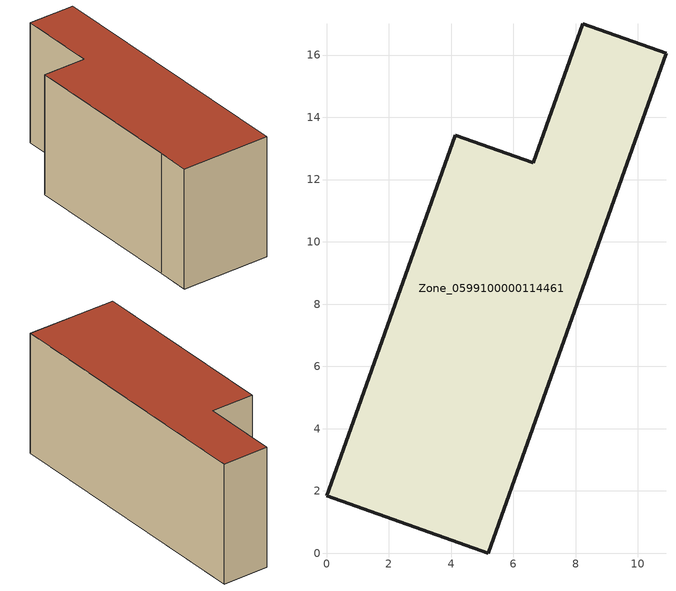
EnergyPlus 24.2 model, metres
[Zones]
Zone_0599100000114461
 floor ground (C_G): 0.7,3.77 4.13,13.42 6.63,12.54 8.22,17 10.9,16.05 5.2,0 0,1.84 z0.53
 wall outside (C_F): 5.2,0 10.9,16.05 8.22,17 6.63,12.54 4.13,13.42 0.7,3.77 0,1.84 5.2,0 z0.53:7.99
 roof outside (C_R): 4.13,13.42 0.7,3.77 0,1.84 5.2,0 10.9,16.05 8.22,17 6.63,12.54 z7.99
[BUILDING]
Pand.0599100000114461: North Axis=0; Terrain=City; Loads Convergence Tolerance Value=0.04; Temperature Convergence Tolerance Value=0.4; Solar Distribution=FullExterior; Maximum Number of Warmup Days=25; Minimum Number of Warmup Days=1
[Site:Location]
Rotterdam.The.Hague.AP_ZH_NLD Design_Conditions: Latitude=51.96; Longitude=4.45; Time Zone=1; Elevation=-4.5
[SITE:GROUNDTEMPERATURE:BUILDINGSURFACE]
18, 18, 18, 18, 18, 18, 18, 18, 18, 18, 18, 18
[MATERIAL] Thermal Absorptance=0.9; Solar Absorptance=0.7; Visible Absorptance=0.7
Name | Roughness | Thickness | Conductivity | Density | Specific Heat
G.TI.1975-1991 | MediumSmooth | 0.15 | 0.288461 | 540 | 1210
F.TI.1975-1991 | Rough | 0.3 | 0.230769 | 1920 | 840
R.TI.1975-1991 | MediumRough | 0.2 | 0.153846 | 1500 | 1000
[CONSTRUCTION]
C_G: G.TI.1975-1991
C_F: F.TI.1975-1991
C_R: R.TI.1975-1991
[ZONE]
Zone_0599100000114461: Type=1; Multiplier=1; Ceiling Height=Autocalculate; Volume=Autocalculate; Floor Area=autocalculate; Part of Total Floor Area=Yes
[ZONEINFILTRATION:DESIGNFLOWRATE]
Infil_Zone_0599100000114461: Zone or ZoneList or Space or SpaceList=Zone_0599100000114461; Schedule=AlwaysOn; Design Flow Rate Calculation Method=Flow/Area; Flow Rate per Floor Area=0.003; Constant Term Coefficient=1; Temperature Term Coefficient=0; Velocity Term Coefficient=0; Velocity Squared Term Coefficient=0
[HVACTEMPLATE:ZONE:IDEALLOADSAIRSYSTEM]
Zone_0599100000114461: Maximum Heating Supply Air Temperature=50; Minimum Cooling Supply Air Temperature=13; Maximum Heating Supply Air Humidity Ratio=0.0156; Minimum Cooling Supply Air Humidity Ratio=0.0077; Heating Limit=NoLimit; Cooling Limit=NoLimit; Dehumidification Control Type=ConstantSensibleHeatRatio; Cooling Sensible Heat Ratio=0.7; Dehumidification Setpoint=60; Humidification Control Type=None; Humidification Setpoint=30; Outdoor Air Method=None; Outdoor Air Flow Rate per Person=0.00944; Outdoor Air Flow Rate per Zone Floor Area=0; Outdoor Air Flow Rate per Zone=0; Demand Controlled Ventilation Type=None; Outdoor Air Economizer Type=NoEconomizer; Heat Recovery Type=None; Sensible Heat Recovery Effectiveness=0.7; Latent Heat Recovery Effectiveness=0.65
[ZONECONTROL:THERMOSTAT]
ThermostatControl_Zone_0599100000114461: Zone or ZoneList=Zone_0599100000114461; Control Type Schedule=DualSetpointControlType; Control 1=Thermostat_Zone_0599100000114461; Temperature Difference Between Cutout And Setpoint=0
[THERMOSTATSETPOINT:DUALSETPOINT]
Thermostat_Zone_0599100000114461: Heating Setpoint Temperature Schedule=HeatingSetpoint_Zone_0599100000114461; Cooling Setpoint Temperature Schedule=CoolingSetpoint_Zone_0599100000114461
[SCHEDULE:COMPACT]
HeatingSetpoint_Zone_0599100000114461: Through: 12/31, For: AllDays, Until: 24:00, 21
CoolingSetpoint_Zone_0599100000114461: Through: 12/31, For: AllDays, Until: 24:00, 24
DualSetpointControlType: Through: 12/31, For: AllDays, Until: 24:00, 4
AlwaysOn: Through: 12/31, For: AllDays, Until: 24:00, 1
